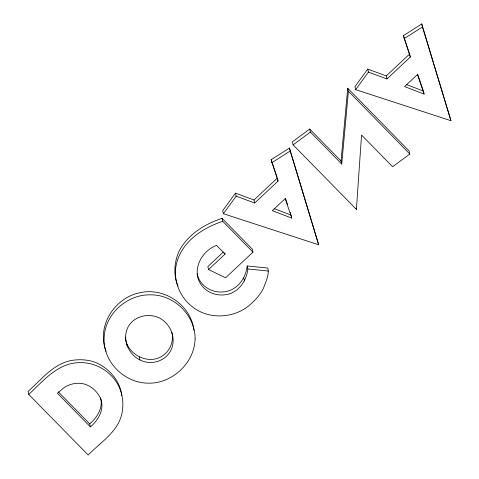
<?xml version="1.0" encoding="UTF-8"?>
<svg xmlns="http://www.w3.org/2000/svg" width="479" height="479" viewBox="0 0 479 479"><rect width="100%" height="100%" fill="white"/><g stroke="black" fill="none" stroke-linecap="round" stroke-linejoin="round"><path stroke-width="0.72" d="M356.394 209.395L361.555 135.042L392.63 166.734L409.844 154.04L409.156 151.029L347.724 88.202L341.036 160.998L341.725 164.016L310.41 132.078L309.715 129.061L292.412 141.838L293.106 144.856L356.394 209.395L356.113 208.185M341.725 164.016L348.419 91.22L347.724 88.202M197.12 273.713C199.18 284.394 209.748 292.058 220.43 292.004C235.297 292.471 245.613 280.077 247.176 265.959L267.809 268.054C269.569 274.958 265.6 281.963 263.414 288.382C259.145 296.489 252.72 303.183 245.248 308.41C230.285 318.068 209.688 318.709 194.785 308.578C179.972 298.597 172.027 279.7 176.853 262.258C182.697 241.081 202.934 227.818 222.765 221.328L252.966 252.128L225.585 277.808L208.557 269.563L207.868 266.546L223.298 252.074M208.557 269.563L225.052 254.092L216.508 245.374C199.887 251.631 189.918 273.683 203.641 287.669C209.395 293.651 218.071 295.944 226.148 294.651C238.572 292.693 246.541 280.862 247.871 268.976L247.176 265.959M235.482 193.151L222.675 210.7L223.364 213.712L318.673 244.775L289.49 148.023L271.126 159.723L278.036 181.104L254.678 203.012L236.177 196.168L235.482 193.151L253.984 199.994L254.678 203.012M223.364 213.712L236.177 196.168M367.752 69.078L354.945 86.627L355.634 89.639L450.943 120.702L421.76 23.95L403.396 35.65L410.305 57.025L386.948 78.939L368.447 72.095L367.752 69.078L386.26 75.921L386.948 78.939M355.634 89.639L368.447 72.095M28.746 394.433C43.212 381.027 57.785 362.866 79.4 362.657C91.339 362.202 102.943 367.154 111.26 375.656C121.247 385.565 124.887 400.462 121.792 414.042C117.606 432.262 100.273 442.434 88.184 455.05L28.746 394.433L28.057 391.421C41.068 380.098 52.456 364.633 70.227 360.711C78.784 359.028 87.693 359.454 95.89 362.543C109.158 368.459 120.193 380.835 121.792 395.606M253.984 199.994L277.341 178.086L278.036 181.104M386.26 75.921L409.617 54.013L410.305 57.025M90.405 426.891L57.432 393.265L64.042 387.631A25.094 24.471 -12.9 0 1 82.592 383.631C90.968 385.296 97.866 391.744 101.003 399.558C104.356 409.874 98.177 420.376 90.405 426.891L89.717 423.879C97.027 417.622 103.302 407.851 100.59 397.917M293.106 144.856L310.41 132.078M404.084 38.661L422.454 26.962L421.76 23.95M271.815 162.734L290.178 151.041L289.49 148.023M252.966 252.128L252.271 249.116L222.07 218.316C204.731 224.07 187.774 234.429 179.14 251.11C174.2 262.043 173.159 275.102 178.05 286.22M247.871 268.976L268.497 271.066M125.324 337.06C126.3 353.676 147.269 365.16 161.633 356.43C169.758 351.586 174.045 341.635 171.931 332.408M139.904 359.933C151.58 365.896 166.536 361.04 171.578 348.79C176.326 336.911 169.728 322.583 158.274 317.445C148.215 313.188 135.455 316.044 129.12 325.217C121.265 337.024 127.57 353.945 139.904 359.933L139.215 356.921M406.695 84.651L423.394 91.046L424.083 94.058L404.599 86.597L417.46 74.538L424.083 94.058M274.425 208.724L291.124 215.119L291.813 218.137L272.329 210.67L285.191 198.611L291.813 218.137M309.715 129.061L341.036 160.998M58.312 391.852L89.717 423.879M348.419 91.22L409.844 154.04M417.718 74.311L423.155 90.351M285.442 198.384L287.574 204.659M290.178 212.329L290.885 214.424M403.396 35.65L409.377 53.307M271.126 159.723L277.101 177.38M422.454 26.962L450.943 120.702M290.178 151.041L318.673 244.775M106.104 351.352C95.974 326.121 115.062 296.77 141.137 292.495C165.279 287.586 191.187 305.68 193.917 330.271M243.811 278.018L244.5 281.035M222.07 218.316L222.765 221.328M224.777 252.882L225.052 254.092M126.749 343.982L127.438 346.994M195.103 338.898C194.516 362.998 171.973 383.984 147.915 383.158C124.504 382.984 103.111 362.04 104.123 338.318C104.5 314.278 127.103 294.082 150.837 294.848C174.218 294.663 195.36 315.445 195.103 338.898"/></g></svg>
